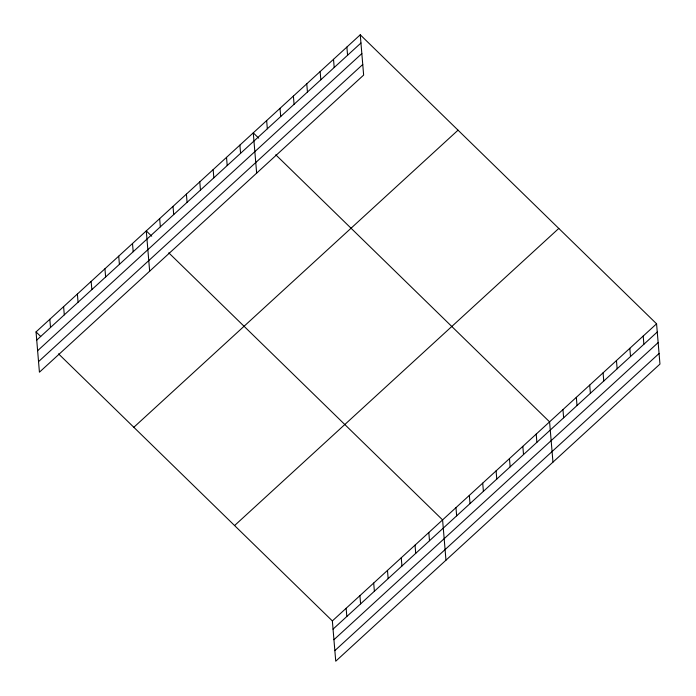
<?xml version="1.0" encoding="UTF-8"?>
<svg xmlns="http://www.w3.org/2000/svg" width="696" height="696" viewBox="0 0 696 696"><rect width="100%" height="100%" fill="white"/><g stroke="black" fill="none" stroke-linecap="round" stroke-linejoin="round"><path stroke-width="1.04" d="M360.258 34.8L363.643 75.081L39.428 372.195L36.044 331.914L360.258 34.8L656.572 323.805L659.956 364.086L335.742 661.2L332.357 620.919L58.551 353.864M36.731 340.118L360.946 43.004M37.627 350.706L361.842 53.592M38.541 361.615L362.755 64.493M133.832 427.283L458.046 130.169M234.578 525.55L558.792 228.427M332.357 620.919L656.572 323.805M333.045 629.123L657.259 332.009M333.932 639.711L658.146 342.589M334.854 650.612L659.068 353.498M258.703 138.147L253.266 132.849L256.65 173.13M275.773 154.799L549.579 421.854L552.963 462.135M151.711 236.196L146.282 230.898L149.657 271.179M168.789 252.848L442.586 519.895L445.971 560.184M36.044 331.914L40.699 336.455M643.2 336.055L643.887 344.259M629.828 348.313L630.515 356.517M616.447 360.572L617.143 368.776M603.075 372.83L603.763 381.034M589.703 385.079L590.391 393.284M576.332 397.338L577.019 405.542M562.951 409.596L563.647 417.8M536.207 434.104L536.894 442.308M522.835 446.362L523.523 454.566M509.463 458.62L510.151 466.825M496.083 470.87L496.77 479.083M482.711 483.128L483.398 491.332M469.339 495.387L470.026 503.591M455.967 507.645L456.654 515.849M428.814 532.527L429.502 540.731M415.034 545.151L415.721 553.355M401.253 557.783L401.94 565.987M346.886 47.058L347.574 55.262M387.472 570.407L388.159 578.611M333.514 59.308L334.202 67.521M373.691 583.039L374.387 591.243M320.143 71.566L320.83 79.77M359.919 595.663L360.606 603.867M306.762 83.825L307.458 92.029M346.138 608.287L346.825 616.499M293.39 96.083L294.077 104.287M280.018 108.332L280.705 116.545M266.646 120.591L267.334 128.795M239.894 145.107L240.581 153.311M226.522 157.357L227.209 165.57M213.15 169.615L213.837 177.819M199.778 181.874L200.465 190.078M186.398 194.132L187.094 202.336M173.026 206.381L173.713 214.594M159.654 218.64L160.341 226.844M132.501 243.522L133.188 251.726M118.72 256.154L119.407 264.358M104.939 268.778L105.627 276.982M91.159 281.41L91.855 289.614M77.386 294.034L78.074 302.238M63.606 306.658L64.293 314.87M49.825 319.29L50.512 327.494"/></g></svg>
